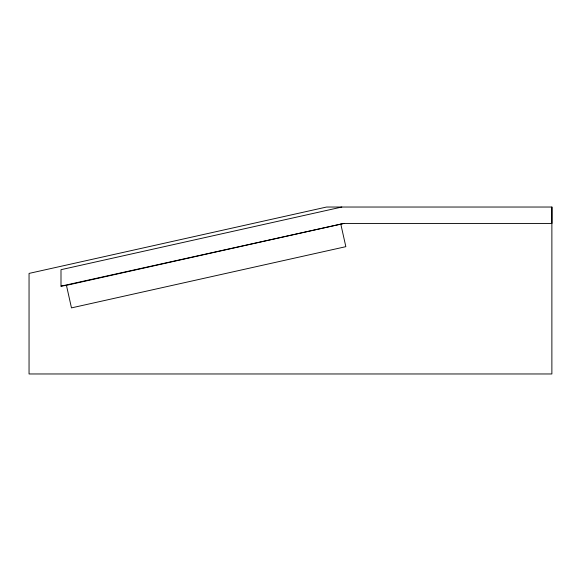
<?xml version="1.0" encoding="UTF-8"?>
<svg xmlns="http://www.w3.org/2000/svg" width="581" height="581" viewBox="0 0 581 581"><rect width="100%" height="100%" fill="white"/><g stroke="black" fill="none" stroke-linecap="round" stroke-linejoin="round"><path stroke-width="0.87" d="M341.817 207.032L60.998 269.686L60.998 286.15L66.445 285.336L343.923 223.431L551.95 223.431L551.95 207.032L326.573 207.032L29.05 273.411L29.05 373.968L551.877 373.968L551.877 207.032M60.998 286.15L343.923 223.431M340.807 224.128L345.84 246.671L71.47 307.886L66.445 285.336"/></g></svg>
